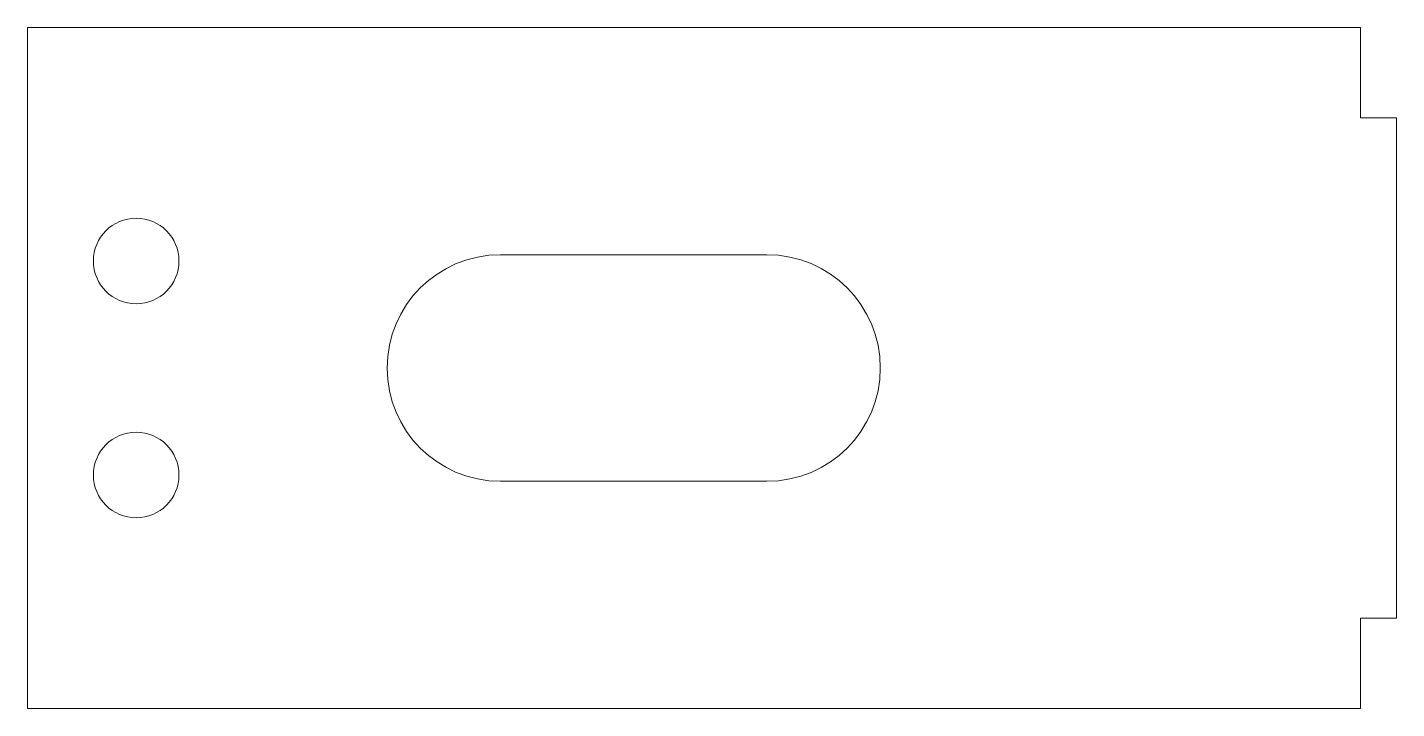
# Model space of a CAD drawing. Header units: millimetres. Extents: x 0 to 48, y -23.9 to 0.
import ezdxf

# ---------------------------------------------------------------- set-up
doc = ezdxf.new("R2010")
doc.units = ezdxf.units.MM

msp = doc.modelspace()

# ---------------------------------------------------------------- linework, layer by layer
at = {"color": 7, "linetype": 'Continuous', "lineweight": 15}
for p, q in [((0, 0), (0, -23.876)), ((0, 0), (46.6852, 0)), ((46.6852, -3.175), (46.6852, 0)), ((46.6852, -3.175), (47.9552, -3.175)), ((47.9552, -3.175), (47.9552, -20.701)), ((16.56842, -7.96798), (25.90292, -7.96798)), ((16.56842, -15.90802), (25.90292, -15.90802)), ((46.6852, -23.876), (46.6852, -20.701)), ((46.6852, -20.701), (47.9552, -20.701)), ((0, -23.876), (46.6852, -23.876))]:
    msp.add_line(p, q, dxfattribs=at)
for centre in [(3.81, -8.188), (3.81, -15.688)]:
    msp.add_circle(centre, 1.5, dxfattribs=at)
for centre, start, end in [((16.56842, -11.938), 90, 270), ((25.90292, -11.938), 270, 90)]:
    msp.add_arc(centre, 3.97002, start, end, dxfattribs=at)

doc.saveas('drawing.dxf')
